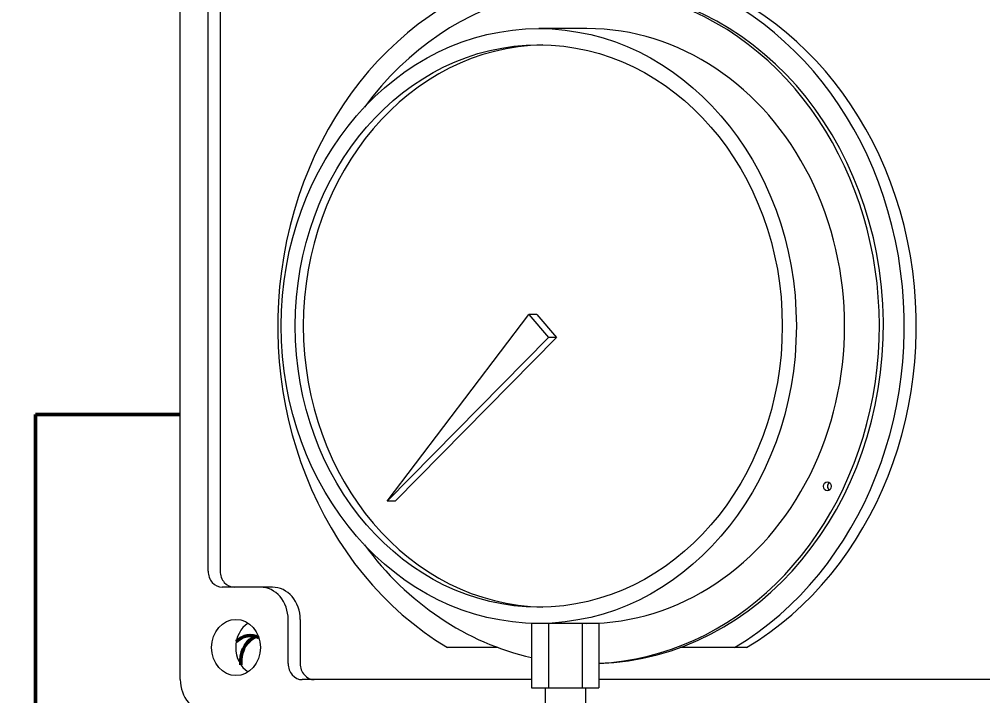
# Model space of a CAD drawing. Header units: inches. Extents: x 17 to 469, y 7 to 301.
# Drawn here: x 340.8 to 348.29, y 100.67 to 105.93 of the extents above; entities that cross this region are included whole.
import ezdxf

# ---------------------------------------------------------------- set-up
doc = ezdxf.new("R2010")
doc.units = ezdxf.units.IN
doc.header["$LTSCALE"] = 14
doc.header["$MEASUREMENT"] = 0
doc.layers.add('Dimension (ANSI)', color=7, linetype='Continuous', lineweight=25)
doc.layers.add('Visible (ANSI)', color=7, linetype='Continuous', lineweight=50)
doc.styles.add('MEMCOR Medium', font='arial.ttf')
doc.dimstyles.new('Default (ANSI)', dxfattribs={"dimscale": 14, "dimtxt": 0.15, "dimasz": 0.098425, "dimexe": 0.125, "dimexo": 0.0625, "dimgap": 0.031496, "dimtad": 0, "dimtih": 1, "dimtoh": 1, "dimdec": 4, "dimrnd": 1e-08, "dimzin": 3, "dimdsep": 46, "dimlunit": 5, "dimtxsty": 'MEMCOR Medium', "dimcen": 0.09, "dimdle": 0.393701, "dimclrd": 256, "dimclre": 256, "dimclrt": 256, "dimadec": 0, "dimazin": 1, "dimtfac": 0.8, "dimtofl": 0, "dimtmove": 0, "dimatfit": 3, "dimfxl": 1, "dimfrac": 1, "dimtolj": 1, "dimtzin": 4, "dimlwd": -1, "dimlwe": -1, "dimarcsym": 0})

# ---------------------------------------------------------------- blocks, each defined once
blk = doc.blocks.new('*D28')
at = {"layer": 'Defpoints', "color": 0, "transparency": 16777216}
for p in [(299.7537, 132.7444), (359.4756, 132.7444), (339.8161, 40.2294)]:
    blk.add_point(p, dxfattribs=at)
at = {"layer": 'Dimension (ANSI)', "transparency": 16777216}
for p, q in [((358.6006, 132.7444), (298.0037, 132.7444)), ((299.7537, 131.3664), (299.7537, 93.6457)), ((299.7537, 41.6073), (299.7537, 79.328)), ((338.9411, 40.2294), (298.0037, 40.2294))]:
    blk.add_line(p, q, dxfattribs=at)
for points in [[(299.5241, 131.3664), (299.9834, 131.3664), (299.7537, 132.7444)], [(299.5241, 41.6073), (299.9834, 41.6073), (299.7537, 40.2294)]]:
    blk.add_solid(points, dxfattribs=at)
at = {"layer": 'Dimension (ANSI)', "transparency": 16777216, "char_height": 2.1, "attachment_point": 5, "style": 'MEMCOR Medium'}
for s, insert in [('\\A1; \\fArial|b0|i0;\\H2.1000;92{\\H0.8x;\\S1#2;} in', (299.7537, 88.6326)), ('\\A1;[2349.9 mm]{\\P\\fArial|b0|i0;\\H2.1000;SHIPPING HEIGHT\\P\\fArial|b0|i0;\\H2.1000;REF.}', (299.7537, 81.4737))]:
    blk.add_mtext(s, dxfattribs=dict(at, insert=insert))

msp = doc.modelspace()

# ---------------------------------------------------------------- linework, layer by layer
at = {"layer": 'Visible (ANSI)', "linetype": 'Continuous', "lineweight": 18}
for p, q in [((342.053142, 100.791868), (342.053142, 108.291868)), ((342.269679, 101.635618), (342.269679, 107.448118)), ((342.363429, 107.448118), (342.363429, 101.635618)), ((345.215391, 105.854333), (344.840391, 105.854333)), ((343.661519, 102.180588), (344.763845, 103.630221)), ((344.826345, 103.630221), (344.763845, 103.630221)), ((344.763845, 103.630221), (344.916938, 103.453445)), ((344.826345, 103.630221), (344.979438, 103.453445)), ((344.916938, 103.453445), (343.661519, 102.180588)), ((344.979438, 103.453445), (343.724019, 102.180588)), ((344.979438, 103.453445), (344.916938, 103.453445)), ((343.724019, 102.180588), (343.661519, 102.180588)), ((342.675598, 101.510618), (342.377932, 101.510618)), ((342.769348, 101.510618), (342.675598, 101.510618)), ((342.892104, 100.916903), (342.892104, 101.260618)), ((342.985854, 101.260618), (342.985854, 100.916903)), ((344.840391, 101.229333), (344.783849, 101.229333)), ((344.783849, 101.229333), (344.783849, 100.729333)), ((344.914965, 101.229333), (344.840391, 101.229333)), ((344.914965, 101.229333), (344.914965, 100.729333)), ((345.177197, 101.229333), (344.914965, 101.229333)), ((345.177197, 101.229333), (345.177197, 100.729333)), ((345.308312, 101.229333), (345.177197, 101.229333)), ((345.308312, 101.229333), (345.308312, 100.729333)), ((344.522043, 101.041903), (344.130675, 101.041903)), ((346.362607, 101.041903), (345.939989, 101.041903)), ((346.456357, 101.041903), (346.362607, 101.041903)), ((344.783849, 100.791903), (343.000357, 100.791903)), ((350.521207, 100.791903), (345.308312, 100.791903)), ((344.783849, 100.729333), (344.914965, 100.729333)), ((344.8891, 100.729333), (344.8891, 100.604333)), ((344.914965, 100.729333), (345.177197, 100.729333)), ((345.177197, 100.729333), (345.308312, 100.729333)), ((345.203061, 100.729333), (345.203061, 100.604333))]:
    msp.add_line(p, q, dxfattribs=at)
at = {"layer": 'Visible (ANSI)'}
for p, q in [((340.927669, 102.854368), (341.146419, 102.854368)), ((340.927669, 102.854368), (340.927669, 100.354368)), ((342.053142, 102.854368), (341.146419, 102.854368)), ((342.524792, 100.944368), (342.524792, 100.906573))]:
    msp.add_line(p, q, dxfattribs=at)
at = {"layer": 'Visible (ANSI)', "linetype": 'Continuous', "lineweight": 18}
for centre, major_axis, start_param, end_param in [((345.215391, 103.541833), (0, 2.625), 3.1824788, 7.14836042), ((345.246641, 103.541833), (0, 2.8125), 3.61752935, 8.94884126), ((345.340391, 103.541833), (0, 2.8125), 3.61752935, 6.28318531), ((345.246641, 103.541833), (0, 2.625), 3.1687243, 6.28318531), ((345.215391, 103.541833), (0, 2.3125), 3.14159265, 6.28318531), ((344.902891, 103.541833), (0, 2.186419), 0.01650463, 3.12508802), ((347.115938, 102.295635), (0, -0.035), 3.68317357, 5.74160439), ((345.215391, 103.541833), (0, -2.625), 5.41801019, 6.09219719), ((342.377932, 101.635618), (0, -0.125), 4.71238898, 6.28318531), ((342.471682, 101.635618), (0, -0.125), 4.71238898, 6.28318531), ((342.675598, 101.260618), (0, 0.25), 4.71238898, 6.28318531), ((342.769348, 101.260618), (0, 0.25), 4.71238898, 6.28318531), ((342.673655, 101.041868), (0, -0.21875), 3.65927979, 5.76549818), ((343.000357, 100.916903), (0, -0.125), 4.71238898, 6.28318531), ((343.094107, 100.916903), (0, -0.125), 4.71238898, 6.28318531), ((342.269648, 100.791868), (0, -0.25), 4.71238898, 6.28318531)]:
    msp.add_ellipse(centre, major_axis=major_axis, ratio=0.8660254, start_param=start_param, end_param=end_param, dxfattribs=at)
for centre, major_axis in [((344.840391, 103.541833), (0, 2.3125)), ((344.840391, 103.541833), (0, 2.186419)), ((347.084688, 102.295635), (0, -0.035)), ((342.486155, 101.041868), (0, 0.21875))]:
    msp.add_ellipse(centre, major_axis=major_axis, ratio=0.8660254, dxfattribs=at)
at = {"layer": 'Visible (ANSI)'}
for centre, start_param, end_param in [((342.595587, 100.944368), 5.85423058, 6.99094906), ((342.689337, 100.944368), 0.28887788, 1.57079633)]:
    msp.add_ellipse(centre, major_axis=(0, 0.19), ratio=0.8660254, start_param=start_param, end_param=end_param, dxfattribs=at)

# ---------------------------------------------------------------- dimensions: what is measured, and where the dimension line sits
at = {"layer": 'Dimension (ANSI)'}
dim = msp.add_linear_dim(base=(299.753719, 132.744368), p1=(339.816064, 40.229368), p2=(359.475631, 132.744368), angle=90, text=' \\fArial|b0|i0;\\H2.1000;<> in\\X[2349.9 mm]{\\P\\fArial|b0|i0;\\H2.1000;SHIPPING HEIGHT\\P\\fArial|b0|i0;\\H2.1000;REF.}', dimstyle='Default (ANSI)', override={"dimgap": 0.031496, "dimdec": 4, "dimpost": '', "dimtol": 0, "dimlim": 0, "dimtp": 0, "dimtm": 0, "dimtdec": 2, "dimatfit": 1}, dxfattribs=at)
dim.commit()
dim.dimension.update_dxf_attribs({"geometry": '*D28', "text_midpoint": (299.753719, 86.486868), "dimtype": 160})

doc.saveas('drawing.dxf')
